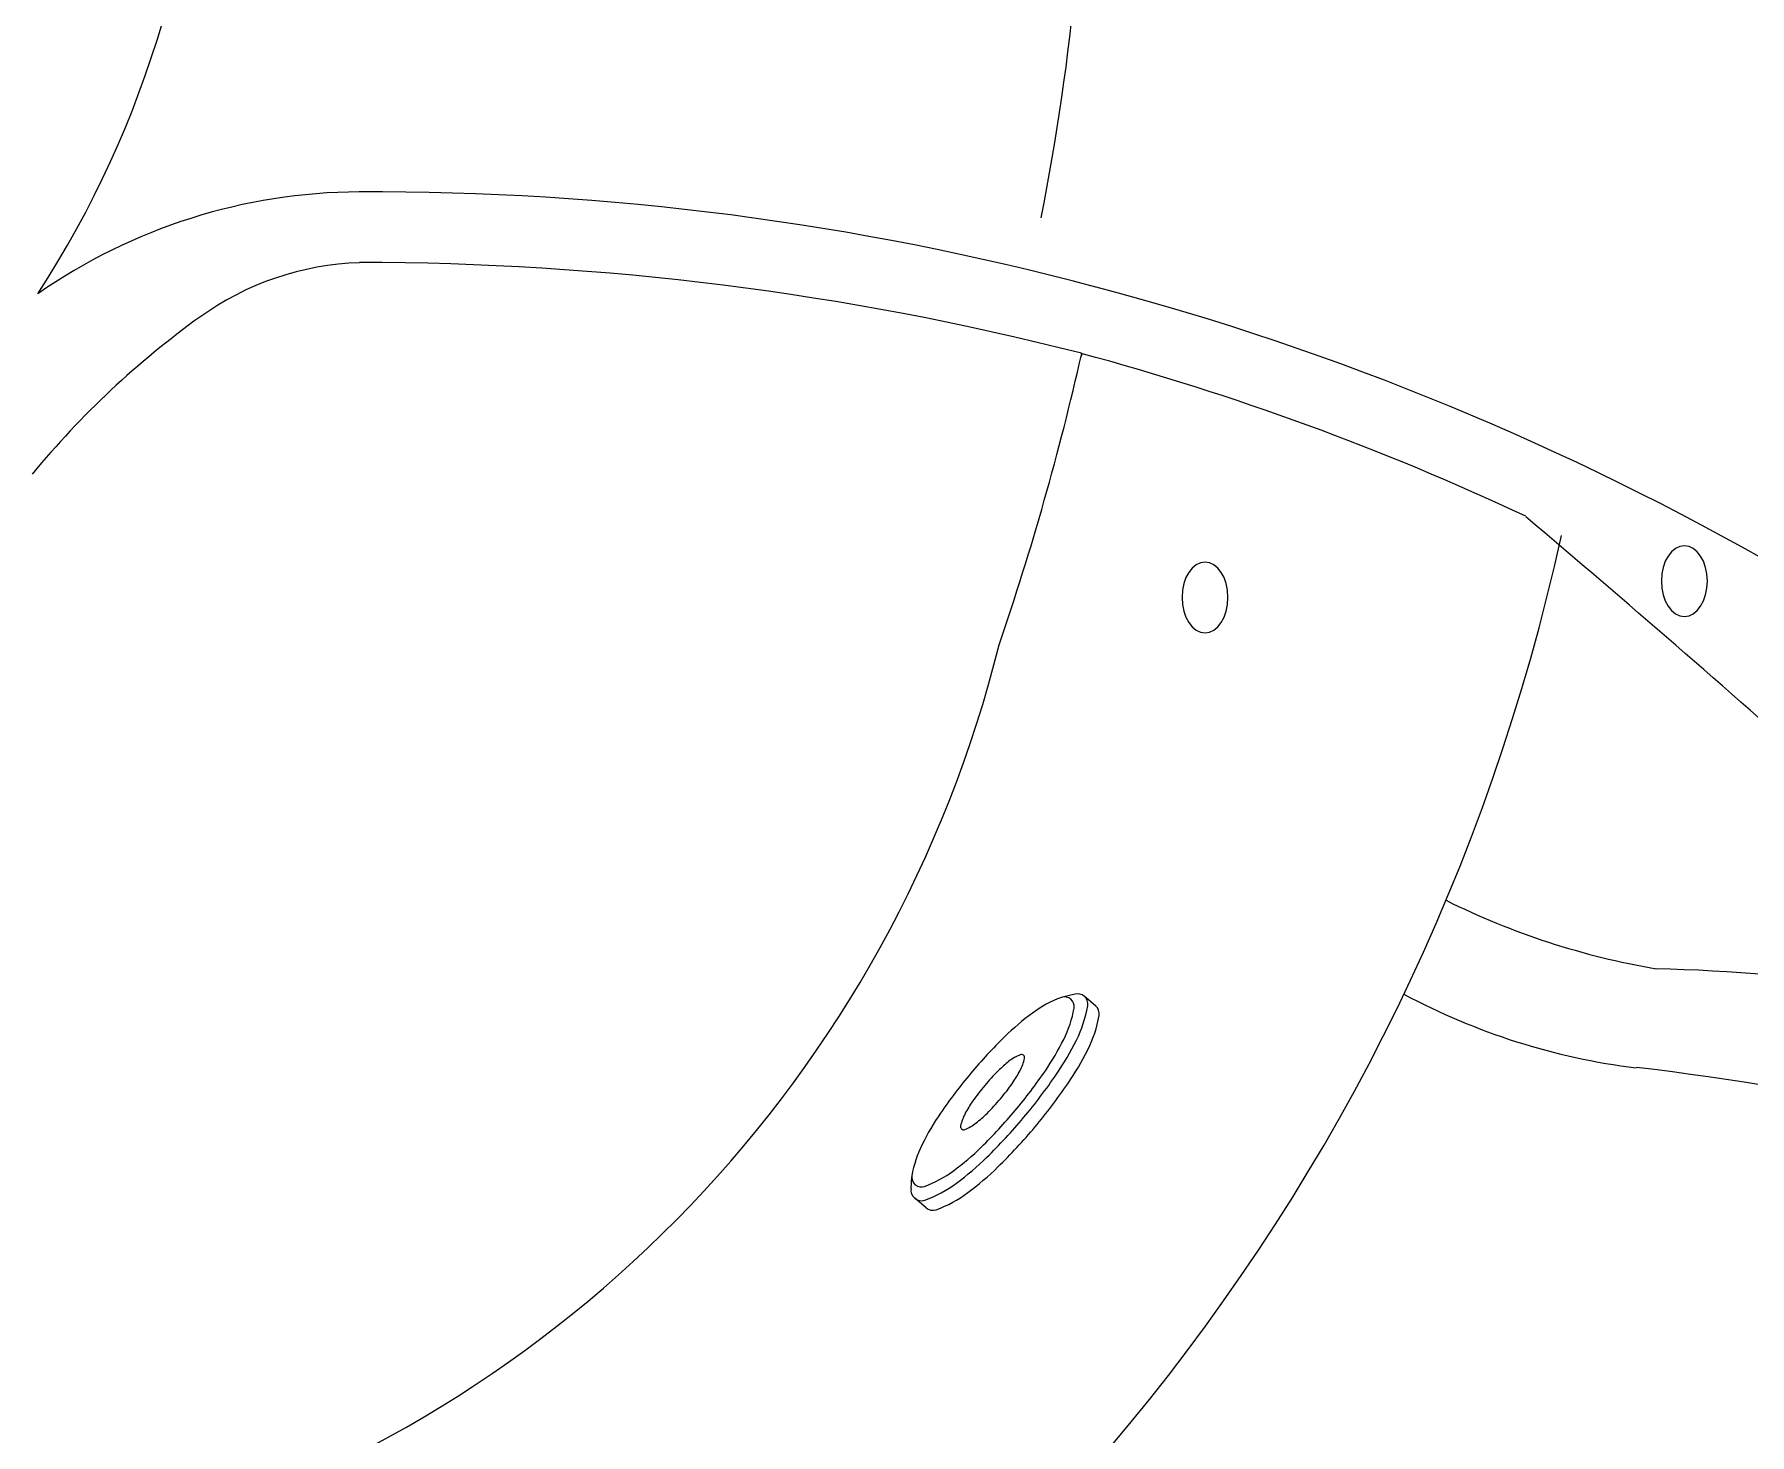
# Model space of a CAD drawing. Extents: x 409 to 498, y 628 to 778.
# Drawn here: x 459.18 to 471.3, y 677.93 to 687.82 of the extents above; entities that cross this region are included whole.
import ezdxf

# ---------------------------------------------------------------- set-up
doc = ezdxf.new("R2010")
doc.units = 0
doc.header["$MEASUREMENT"] = 0
doc.layers.add('1', color=4, linetype='Continuous')

# ---------------------------------------------------------------- blocks, each defined once
blk = doc.blocks.new('MINI')
at = {"layer": '1', "color": 3}
for p, q in [((0.223, 0.931), (0.327, 0.931)), ((0.391, 0.895), (0.44, 0.828)), ((0.391, 0.895), (0.391, 0.895)), ((0.386, -0.902), (0.441, -0.828)), ((0.223, -0.932), (0.327, -0.932)), ((0.327, -0.932), (0.327, -0.932))]:
    blk.add_line(p, q, dxfattribs=at)
for points in [[(0.223, 0.931, 0.267867), (0.159, 0.895, 0.072378), (0.065, 0.659, 0.034036), (0.019, 0.384, 0.024706), (0, 0, 0.024706), (0.019, -0.384, 0.034036), (0.065, -0.659, 0.072378), (0.159, -0.895, 0.267867), (0.223, -0.932, 0.267867)], [(0.391, 0.895, 0.267867), (0.327, 0.931, 0.267867), (0.264, 0.895, 0.072378), (0.17, 0.659, 0.034036), (0.123, 0.384, 0.024706), (0.104, 0, 0.024706), (0.123, -0.384, 0.034036), (0.17, -0.659, 0.072378), (0.264, -0.895, 0.267867), (0.327, -0.932, 0.267867)], [(0.327, -0.932, 0.238458), (0.386, -0.902, 0.072378)]]:
    blk.add_lwpolyline(points, format="xyb", dxfattribs=at)
for points in [[(0.386, -0.855, 0.267867), (0.445, -0.822, 0.072378), (0.531, -0.605, 0.034036), (0.574, -0.352, 0.024706), (0.591, 0, 0.024706), (0.574, 0.352, 0.034036), (0.531, 0.605, 0.072378), (0.445, 0.822, 0.267867), (0.386, 0.855, 0.267867), (0.328, 0.822, 0.072378), (0.242, 0.605, 0.034036), (0.199, 0.352, 0.024706), (0.182, 0, 0.024706), (0.199, -0.352, 0.034036), (0.242, -0.605, 0.072378), (0.328, -0.822, 0.267867)], [(0.388, 0.343, 0.280852), (0.368, 0.331, 0.066452), (0.337, 0.244, 0.030521), (0.321, 0.143, 0.022038), (0.315, 0.003, 0.022038), (0.321, -0.137, 0.030521), (0.337, -0.238, 0.066452), (0.368, -0.325, 0.280852), (0.388, -0.337, 0.280852), (0.408, -0.325, 0.066452), (0.439, -0.238, 0.030521), (0.454, -0.137, 0.022038), (0.46, 0.003, 0.022038), (0.454, 0.143, 0.030521), (0.439, 0.244, 0.066452), (0.408, 0.331, 0.280852)]]:
    blk.add_lwpolyline(points, format="xyb", close=True, dxfattribs=at)
blk = doc.blocks.new('2011PULSE')
at = {"layer": '1', "color": 3, "linetype": 'Continuous'}
blk.add_line((57.999, 40.107), (57.995, 40.087), dxfattribs=at)
at = {"layer": '1', "color": 2, "linetype": 'Continuous'}
for centre, radius, start, end in [((44.5, 44.5), 7.298, 327.0428, 32.8071), ((52.962, 38.708), 2.042, 91.8564, 125.7909), ((52.906, 20.222), 20.528, 75.6428, 90.0281), ((55.493, 35.198), 6.37, 125.7909, 140.4216), ((38.647, 44.494), 19.843, 341.0516, 347.2277), ((48.876, 40.173), 8.799, 286.4936, 346.0427)]:
    blk.add_arc(centre, radius, start, end, dxfattribs=at)
at = {"layer": '1', "color": 3, "linetype": 'Continuous'}
for centre, radius, start, end in [((40.186, 44.494), 17.859, 348.9327, 11.0549), ((52.912, 37.249), 4, 90.259, 124.8957), ((52.983, 21.458), 19.791, 75.0173, 90.259), ((53.013, 21.354), 19.885, 44.8507, 75.1775), ((52.979, 21.542), 19.232, 64.9009, 74.879), ((-5.008, -39.445), 102.574, 46.72895, 49.8456), ((46.886, 41.994), 14.845, 293.3267, 347.6603), ((62.956, 41.036), 5.35, 243.5555, 260.322), ((61.67, 21.851), 13.917, 75.2049, 88.4117), ((62.492, 39.725), 4.698, 241.8414, 262.9537), ((58.495, 7.544), 27.734, 74.4421, 82.9102)]:
    blk.add_arc(centre, radius, start, end, dxfattribs=at)
at = {"layer": '1', "color": 2, "extrusion": (0, 0, -1)}
for centre in [(62.257, 38.5), (58.87, 38.385)]:
    blk.add_ellipse(centre, major_axis=(0, -0.25), ratio=0.649149, dxfattribs=at)
at = {"layer": '1', "rotation": 139.9999999999974}
blk.add_blockref('MINI', (57.668, 34.644), dxfattribs=at)

msp = doc.modelspace()

# ---------------------------------------------------------------- block references
at = {"layer": '1'}
msp.add_blockref('2011PULSE', (408.577, 645.46), dxfattribs=at)

doc.saveas('drawing.dxf')
